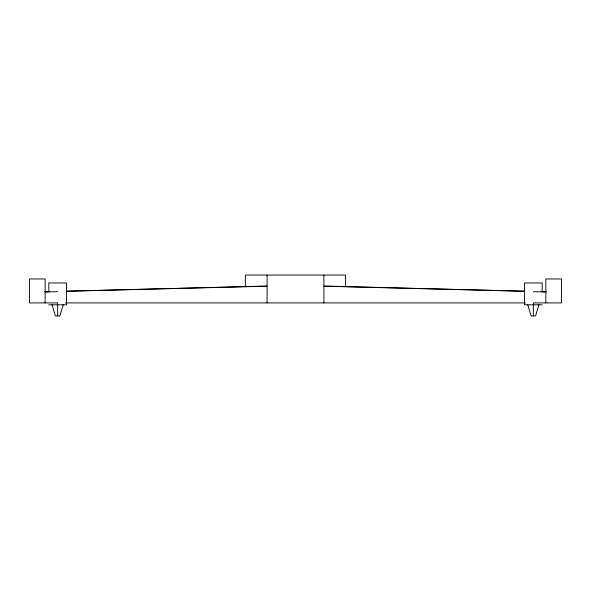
<?xml version="1.0" encoding="UTF-8"?>
<svg xmlns="http://www.w3.org/2000/svg" width="591" height="591" viewBox="0 0 591 591"><rect width="100%" height="100%" fill="white"/><g stroke="black" fill="none" stroke-linecap="round" stroke-linejoin="round"><path stroke-width="0.89" d="M63.215 304.801L59.876 315.941L55.421 315.941L52.074 304.801M538.926 304.801L535.579 315.941L531.124 315.941L527.785 304.801M44.879 291.769L57.645 291.769M533.355 291.769L546.121 291.769M65.446 302.91L525.554 302.91M48.817 304.801L66.473 304.801L66.473 282.971L48.817 282.971L48.817 291.769M542.183 304.801L524.527 304.801L524.527 282.971L542.183 282.971L542.183 291.769M545.855 302.91L545.855 278.959L561.45 278.959L561.45 302.91L533.355 302.91L533.355 315.941M345.624 286.738L345.624 275.059L245.376 275.059L245.376 286.738M323.905 275.059L323.905 302.91M267.095 275.059L267.095 302.91M57.645 315.941L57.645 302.91L29.55 302.91L29.55 278.959L45.145 278.959L45.145 302.91M49.747 291.651L45.145 291.769L49.747 291.651M259.855 286.199L66.34 291.223L267.095 286.199L259.855 286.199M331.145 286.199L323.905 286.199L524.675 291.237L331.145 286.199M545.855 291.769L541.253 291.651L545.855 291.769"/></g></svg>
